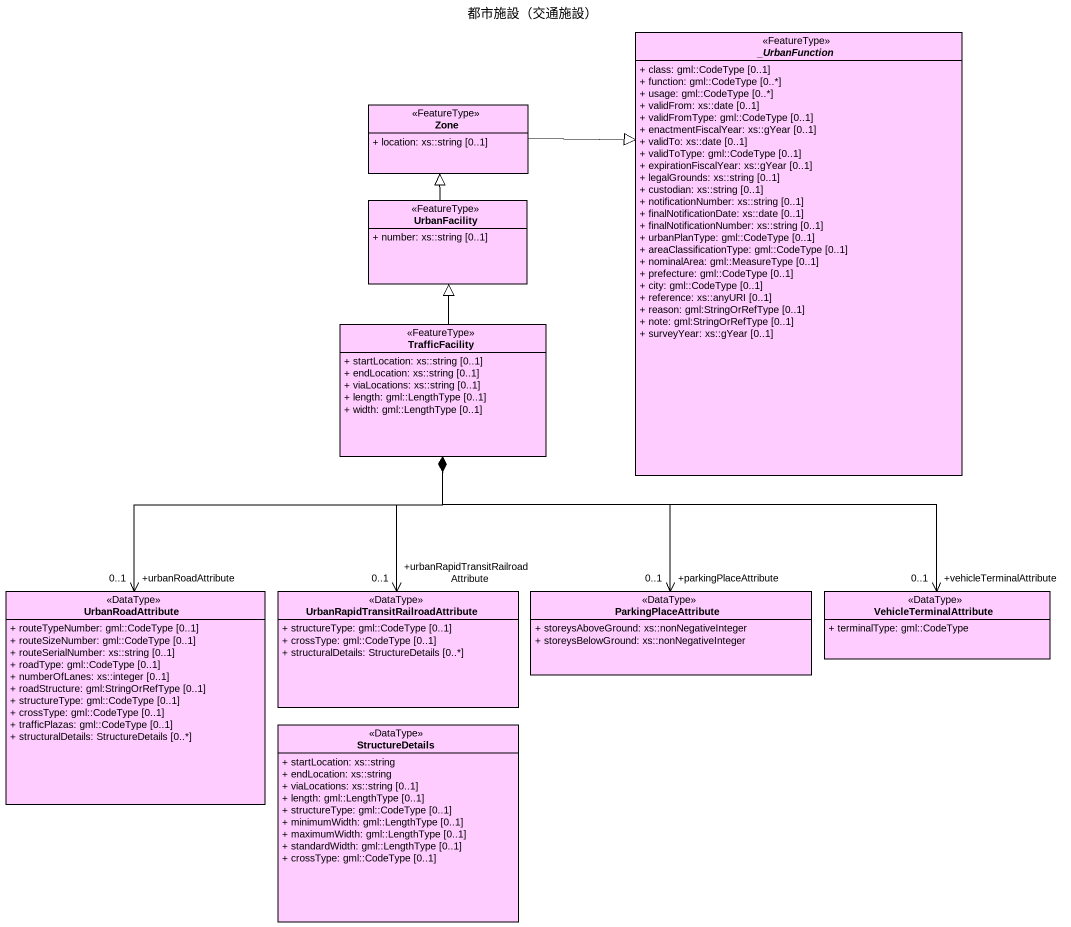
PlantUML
@startuml
title 都市施設（交通施設）
hide circle
hide empty members
skinparam classAttributeIconSize 0
abstract class "_UrbanFunction" as UrbanFunction <<FeatureType>> #FFCCFF {
  + class: gml::CodeType [0..1]
  + function: gml::CodeType [0..*]
  + usage: gml::CodeType [0..*]
  + validFrom: xs::date [0..1]
  + validFromType: gml::CodeType [0..1]
  + enactmentFiscalYear: xs::gYear [0..1]
  + validTo: xs::date [0..1]
  + validToType: gml::CodeType [0..1]
  + expirationFiscalYear: xs::gYear [0..1]
  + legalGrounds: xs::string [0..1]
  + custodian: xs::string [0..1]
  + notificationNumber: xs::string [0..1]
  + finalNotificationDate: xs::date [0..1]
  + finalNotificationNumber: xs::string [0..1]
  + urbanPlanType: gml::CodeType [0..1]
  + areaClassificationType: gml::CodeType [0..1]
  + nominalArea: gml::MeasureType [0..1]
  + prefecture: gml::CodeType [0..1]
  + city: gml::CodeType [0..1]
  + reference: xs::anyURI [0..1]
  + reason: gml:StringOrRefType [0..1]
  + note: gml:StringOrRefType [0..1]
  + surveyYear: xs::gYear [0..1]
}
class Zone <<FeatureType>> #FFCCFF {
  + location: xs::string [0..1]
}
class UrbanFacility <<FeatureType>> #FFCCFF {
  + number: xs::string [0..1]
}
class TrafficFacility <<FeatureType>> #FFCCFF {
  + startLocation: xs::string [0..1]
  + endLocation: xs::string [0..1]
  + viaLocations: xs::string [0..1]
  + length: gml::LengthType [0..1]
  + width: gml::LengthType [0..1]
}
class UrbanRoadAttribute <<DataType>> #FFCCFF {
  + routeTypeNumber: gml::CodeType [0..1]
  + routeSizeNumber: gml::CodeType [0..1]
  + routeSerialNumber: xs::string [0..1]
  + roadType: gml::CodeType [0..1]
  + numberOfLanes: xs::integer [0..1]
  + roadStructure: gml:StringOrRefType [0..1]
  + structureType: gml::CodeType [0..1]
  + crossType: gml::CodeType [0..1]
  + trafficPlazas: gml::CodeType [0..1]
  + structuralDetails: StructureDetails [0..*]
}
class "UrbanRapidTransitRailroadAttribute" as UrbanRapidTransitRailroadAtt <<DataType>> #FFCCFF {
  + structureType: gml::CodeType [0..1]
  + crossType: gml::CodeType [0..1]
  + structuralDetails: StructureDetails [0..*]
}
class ParkingPlaceAttribute <<DataType>> #FFCCFF {
  + storeysAboveGround: xs::nonNegativeInteger
  + storeysBelowGround: xs::nonNegativeInteger
}
class VehicleTerminalAttribute <<DataType>> #FFCCFF {
  + terminalType: gml::CodeType
}
class StructureDetails <<DataType>> #FFCCFF {
  + startLocation: xs::string
  + endLocation: xs::string
  + viaLocations: xs::string [0..1]
  + length: gml::LengthType [0..1]
  + structureType: gml::CodeType [0..1]
  + minimumWidth: gml::LengthType [0..1]
  + maximumWidth: gml::LengthType [0..1]
  + standardWidth: gml::LengthType [0..1]
  + crossType: gml::CodeType [0..1]
}
Zone -right-|> UrbanFunction
UrbanFacility -up-|> Zone
TrafficFacility -up-|> UrbanFacility
UrbanRoadAttribute "+urbanRoadAttribute\n0..1" <-up-* TrafficFacility
UrbanRapidTransitRailroadAtt "+urbanRapidTransitRailroadAttribute\n0..1" <-up-* TrafficFacility
ParkingPlaceAttribute "+parkingPlaceAttribute\n0..1" <-up-* TrafficFacility
VehicleTerminalAttribute "+vehicleTerminalAttribute\n0..1" <-left-* TrafficFacility
@enduml
